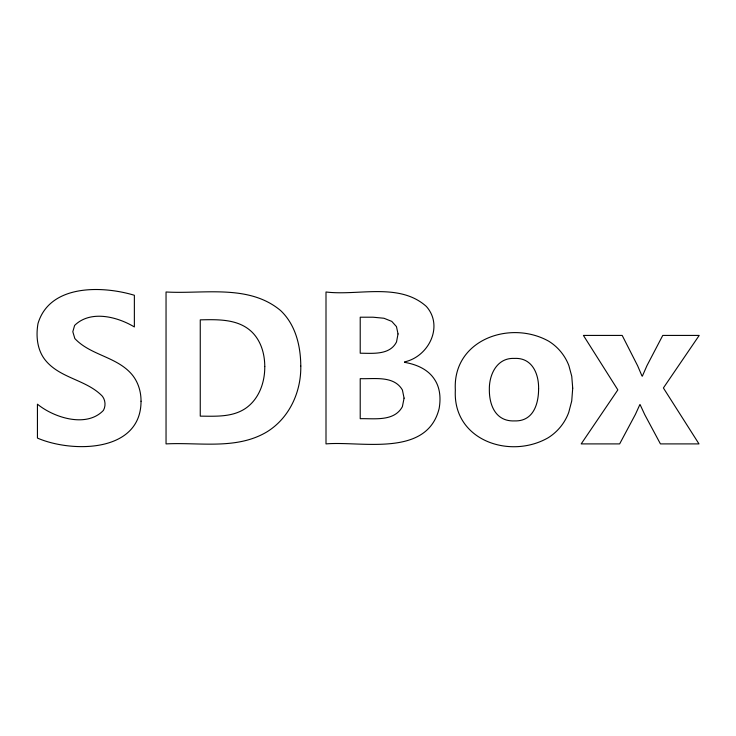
<?xml version="1.0" encoding="UTF-8"?>
<svg xmlns="http://www.w3.org/2000/svg" width="736" height="736" viewBox="0 0 736 736"><rect width="100%" height="100%" fill="white"/><g stroke="black" fill="none" stroke-linecap="round" stroke-linejoin="round"><path stroke-width="1.1" d="M642.418 375.995L646.972 365.617L662.759 335.423L699.2 335.423L663.394 387.964L698.988 443.9L660.431 443.9L644.754 414.662L640.191 404.809M639.768 404.809L635.426 414.35L619.648 443.9L581.192 443.9L617.844 389.878L583.418 335.423L622.187 335.423L637.652 365.829L641.994 375.995M404.496 361.91C428.619 356.758 443.918 326.232 426.365 306.452C399.262 282.155 358.239 295.982 326.002 291.99L326.002 443.9C361.017 440.846 426.981 457.948 439.153 408.452C440.846 398.654 440.257 388.065 434.636 379.555C428.002 369.141 416.208 364.348 404.496 362.333M264.767 366.464C264.942 382.518 258.943 399.4 245.18 408.636C231.886 417.367 215.418 416.226 200.256 416.144L200.256 319.856C218.058 319.47 238.556 318.762 252.218 332.304C261.142 341.292 264.73 354.053 264.767 366.464M572.718 388.185L571.725 400.982L568.753 412.362A50.37 50.37 0 0 1 548.228 437.727C509.818 459.834 452.557 440.22 455.345 390.089C452.364 339.811 510.26 319.452 548.946 341.329A49.422 49.422 0 0 1 568.882 365.626L571.752 376.289L572.718 388.185M300.785 366.04C301.236 392.003 289.285 418.204 266.736 431.986C236.339 450.027 199.438 442.143 166.042 443.9L166.042 291.99C203.78 294.188 248.768 283.912 280.554 310.509C295.651 324.732 300.656 345.957 300.785 366.04M141.036 401.212C140.981 453.017 71.576 452.87 37.435 438.076L37.435 404.174C53.986 417.744 86.563 428.159 103.436 410.375A13.147 13.147 0 0 0 102.479 396.336C86.636 379.702 60.435 378.571 45.54 360.428C37.159 350.253 35.788 336.131 37.996 323.546C49.8 283.875 102.755 285.688 134.366 295.274L134.366 326.95C117.254 316.655 90.491 309.828 74.621 325.413L72.818 331.715L74.833 338.551C89.985 354.807 114.908 356.454 130.336 372.71C137.632 380.319 141.091 390.779 141.036 401.212M538.605 388.82C538.568 404.432 533.085 421.516 514.556 420.909C496.11 421.673 489.247 405.849 489.348 389.666C489.026 374.587 496.984 357.613 514.344 358.414C531.99 357.448 538.881 373.548 538.605 388.82M398.029 333.942L396.511 341.982C389.721 355.35 372.72 353.225 360.217 353.225L360.217 317.207L373.032 317.207L383.971 318.256L391.782 321.393L396.474 326.618L398.029 333.942M404.073 398.139L402.39 406.668C394.174 421.774 374.495 418.361 360.217 418.692L360.217 378.644C374.366 379.178 393.88 375.314 402.417 390.006L404.073 398.139"/></g></svg>
